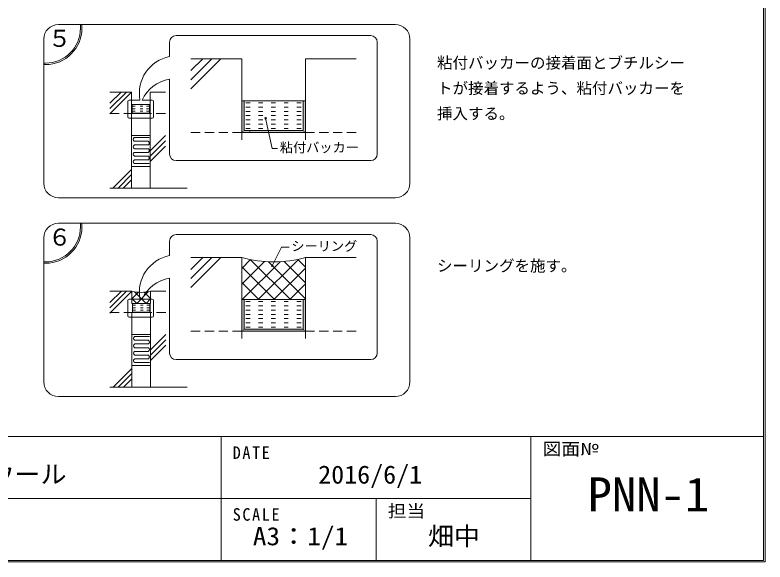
# Model space of a CAD drawing. Units: millimetres on the paper. Extents: x -202 to 198, y -129 to 148.
# Drawn here: x 101.7 to 198.5, y -129 to -58.4 of the extents above; entities that cross this region are included whole.
import ezdxf
from ezdxf.enums import TextEntityAlignment as Align

# ---------------------------------------------------------------- set-up
doc = ezdxf.new("R2010")
doc.units = ezdxf.units.MM
doc.header["$PDMODE"] = 32
doc.header["$PDSIZE"] = 0.2
doc.linetypes.add('DASHED1', pattern=[1.8, 1.2, -0.6])
doc.layers.add('1-0_作業なう', color=7, linetype='Continuous', lineweight=9)
doc.styles.add('ＭＳ ゴシック', font='')
doc.styles.get('ＭＳ ゴシック').set_extended_font_data('MS Gothic')

msp = doc.modelspace()

# ---------------------------------------------------------------- linework, layer by layer
at = {"layer": '1-0_作業なう'}
for p, q in [((198.252, 148.207), (198.252, -128.793)), ((198.252, 148.207), (198.252, -128.793)), ((198.452, -128.993), (198.452, 148.407)), ((198.452, -128.993), (198.452, 148.407)), ((107.26, -59.656), (150.744, -59.656)), ((110.111, -60.136), (110.111, -59.656)), ((110.291, -60.136), (110.291, -59.656)), ((105.377, -61.54), (105.377, -80.126)), ((121.606, -61.924), (121.606, -63.792)), ((122.454, -61.077), (147.561, -61.077)), ((148.408, -61.924), (148.408, -76.366)), ((152.627, -61.54), (152.627, -80.126)), ((105.611, -64.636), (105.377, -64.636)), ((105.611, -64.816), (105.377, -64.816)), ((124.347, -64.09), (130.923, -64.09)), ((124.347, -67.956), (128.213, -64.09)), ((124.347, -66.792), (127.048, -64.09)), ((124.371, -65.603), (125.883, -64.09)), ((130.923, -64.09), (130.923, -73.582)), ((139.16, -64.09), (139.16, -73.582)), ((145.702, -64.09), (139.16, -64.09)), ((121.606, -66.723), (121.606, -76.366)), ((113.913, -68.381), (116.714, -68.381)), ((113.913, -69.816), (115.348, -68.381)), ((113.913, -70.496), (116.028, -68.381)), ((113.913, -71.175), (116.707, -68.381)), ((116.714, -68.381), (116.714, -71.149)), ((119.117, -68.381), (119.117, -71.149)), ((121.075, -68.381), (119.117, -68.381)), ((116.22, -69.549), (116.22, -71.573)), ((116.372, -69.397), (117.789, -69.397)), ((118.054, -69.397), (119.362, -69.397)), ((119.515, -69.549), (119.515, -71.573)), ((130.923, -69.514), (131.216, -69.514)), ((130.923, -73.582), (130.923, -69.514)), ((138.868, -69.514), (139.16, -69.514)), ((138.868, -69.514), (138.868, -73.311)), ((139.16, -73.582), (139.16, -69.514)), ((116.714, -69.963), (116.794, -69.963)), ((119.038, -69.963), (119.117, -69.963)), ((119.038, -69.963), (119.038, -71.07)), ((116.714, -71.149), (119.117, -71.149)), ((119.362, -71.725), (116.372, -71.725)), ((131.194, -73.311), (138.889, -73.311)), ((119.151, -75.904), (121.075, -73.98)), ((130.923, -73.582), (139.16, -73.582)), ((119.151, -76.584), (121.075, -74.659)), ((119.151, -77.263), (121.075, -75.339)), ((147.561, -77.213), (122.454, -77.213)), ((114.277, -80.778), (116.714, -78.341)), ((114.957, -80.778), (116.714, -79.02)), ((115.636, -80.778), (116.714, -79.7)), ((116.714, -80.778), (113.913, -80.778)), ((119.117, -80.778), (119.117, -80.768)), ((123.874, -80.778), (119.117, -80.778)), ((150.744, -82.009), (107.26, -82.009)), ((107.26, -85.293), (150.744, -85.293)), ((110.111, -85.772), (110.111, -85.293)), ((110.291, -85.772), (110.291, -85.293)), ((122.454, -86.75), (147.561, -86.75)), ((105.377, -87.176), (105.377, -105.762)), ((121.606, -87.597), (121.606, -89.465)), ((148.408, -87.597), (148.408, -102.039)), ((152.627, -87.176), (152.627, -105.762)), ((124.347, -89.727), (130.923, -89.727)), ((124.347, -92.428), (127.048, -89.727)), ((124.347, -93.593), (128.213, -89.727)), ((124.371, -91.239), (125.883, -89.727)), ((130.923, -89.727), (130.923, -99.218)), ((139.16, -89.727), (139.16, -99.218)), ((145.702, -89.727), (139.16, -89.727)), ((105.611, -90.272), (105.377, -90.272)), ((105.611, -90.452), (105.377, -90.452)), ((121.606, -92.396), (121.606, -102.039)), ((113.913, -94.054), (116.748, -94.054)), ((113.913, -96.203), (116.062, -94.054)), ((113.913, -95.523), (115.382, -94.054)), ((113.913, -96.882), (116.741, -94.054)), ((121.109, -94.054), (119.151, -94.054)), ((116.22, -95.223), (116.22, -97.246)), ((116.372, -95.07), (117.789, -95.07)), ((116.827, -95.636), (116.827, -96.743)), ((118.054, -95.07), (119.362, -95.07)), ((119.072, -95.636), (119.072, -96.743)), ((119.072, -95.636), (119.072, -96.743)), ((119.515, -95.223), (119.515, -97.246)), ((130.923, -95.15), (131.216, -95.15)), ((130.923, -99.218), (130.923, -95.15)), ((138.868, -95.15), (139.16, -95.15)), ((138.868, -95.15), (138.868, -98.947)), ((139.16, -99.218), (139.16, -95.15)), ((116.827, -96.743), (119.072, -96.743)), ((119.362, -97.398), (116.372, -97.398)), ((116.748, -96.823), (119.151, -96.823)), ((116.748, -96.823), (119.151, -96.823)), ((119.185, -101.577), (121.109, -99.653)), ((130.923, -99.218), (139.16, -99.218)), ((131.194, -98.947), (138.889, -98.947)), ((119.185, -102.257), (121.109, -100.332)), ((119.185, -102.936), (121.109, -101.012)), ((147.561, -102.886), (122.454, -102.886)), ((114.311, -106.451), (116.748, -104.014)), ((114.99, -106.451), (116.748, -104.693)), ((115.67, -106.451), (116.748, -105.373)), ((116.748, -106.451), (113.913, -106.451)), ((119.151, -106.451), (119.151, -106.441)), ((123.874, -106.451), (119.151, -106.451)), ((150.744, -107.646), (107.26, -107.646)), ((198.252, -112.793), (-201.748, -112.793)), ((198.252, -112.793), (-201.748, -112.793)), ((128.252, -112.793), (128.252, -128.793)), ((128.252, -112.793), (128.252, -128.793)), ((168.252, -112.793), (168.252, -128.793)), ((168.252, -112.793), (168.252, -128.793)), ((168.252, -120.793), (48.252, -120.793)), ((168.252, -120.793), (48.252, -120.793)), ((148.252, -120.793), (148.252, -128.793)), ((148.252, -120.793), (148.252, -128.793)), ((-201.948, -128.993), (198.452, -128.993)), ((-201.948, -128.993), (198.452, -128.993)), ((198.252, -128.793), (-201.748, -128.793)), ((198.252, -128.793), (-201.748, -128.793))]:
    msp.add_line(p, q, dxfattribs=at)
at = {"layer": '1-0_作業なう', "color": 3}
for p, q in [((138.889, -69.514), (131.216, -69.514)), ((131.194, -73.311), (138.889, -73.311)), ((116.827, -95.636), (116.827, -96.743)), ((116.827, -95.636), (116.827, -96.743)), ((119.072, -96.743), (119.072, -95.636)), ((138.889, -95.15), (131.216, -95.15)), ((116.827, -96.743), (119.072, -96.743)), ((131.194, -98.947), (138.889, -98.947))]:
    msp.add_line(p, q, dxfattribs=at)
at = {"layer": '1-0_作業なう', "color": 1}
for p, q in [((116.866, -70.195), (117.186, -70.195)), ((116.866, -70.516), (117.186, -70.516)), ((117.827, -70.195), (118.147, -70.195)), ((117.827, -70.516), (118.147, -70.516)), ((118.628, -70.195), (118.948, -70.195)), ((118.628, -70.516), (118.948, -70.516)), ((131.441, -69.761), (131.99, -69.761)), ((131.441, -70.31), (131.99, -70.31)), ((133.088, -69.761), (133.638, -69.761)), ((133.088, -70.31), (133.638, -70.31)), ((134.736, -69.761), (135.285, -69.761)), ((134.736, -70.31), (135.285, -70.31)), ((136.383, -69.761), (136.933, -69.761)), ((136.383, -70.31), (136.933, -70.31)), ((138.031, -69.761), (138.58, -69.761)), ((138.031, -70.31), (138.58, -70.31)), ((116.866, -70.836), (117.186, -70.836)), ((117.827, -70.836), (118.147, -70.836)), ((118.628, -70.836), (118.788, -70.836)), ((118.788, -70.836), (118.948, -70.836)), ((131.441, -70.859), (131.99, -70.859)), ((131.441, -71.409), (131.99, -71.409)), ((133.088, -70.859), (133.638, -70.859)), ((133.088, -71.409), (133.638, -71.409)), ((134.736, -70.859), (135.285, -70.859)), ((134.736, -71.409), (135.285, -71.409)), ((136.383, -70.859), (136.933, -70.859)), ((136.383, -71.409), (136.933, -71.409)), ((138.031, -70.859), (138.58, -70.859)), ((138.031, -71.409), (138.58, -71.409)), ((131.441, -71.958), (131.99, -71.958)), ((131.441, -72.507), (131.99, -72.507)), ((133.088, -71.958), (133.638, -71.958)), ((133.088, -72.507), (133.638, -72.507)), ((134.736, -71.958), (135.285, -71.958)), ((134.736, -72.507), (135.285, -72.507)), ((136.383, -71.958), (136.933, -71.958)), ((136.383, -72.507), (136.933, -72.507)), ((138.031, -71.958), (138.58, -71.958)), ((138.031, -72.507), (138.58, -72.507)), ((131.441, -73.056), (131.99, -73.056)), ((133.088, -73.056), (133.638, -73.056)), ((134.736, -73.056), (135.285, -73.056)), ((136.383, -73.056), (136.933, -73.056)), ((138.031, -73.056), (138.58, -73.056)), ((118.991, -74.23), (117.099, -74.23)), ((118.8, -74.711), (117.099, -74.711)), ((118.8, -75.191), (117.099, -75.191)), ((118.8, -75.672), (117.099, -75.672)), ((118.8, -76.152), (117.099, -76.152)), ((118.8, -76.633), (117.099, -76.633)), ((118.8, -77.113), (117.099, -77.113)), ((118.991, -77.594), (117.069, -77.594)), ((130.923, -91.113), (132.046, -89.99)), ((132.062, -89.993), (137.219, -95.15)), ((133.032, -95.15), (138.23, -89.952)), ((138.179, -89.963), (139.16, -90.944)), ((130.923, -93.162), (133.85, -90.235)), ((130.923, -90.903), (135.17, -95.15)), ((130.983, -95.15), (135.875, -90.258)), ((134.385, -90.266), (139.16, -95.042)), ((136.39, -90.222), (139.16, -92.993)), ((135.081, -95.15), (139.16, -91.071)), ((130.923, -92.952), (133.121, -95.15)), ((137.13, -95.15), (139.16, -93.12)), ((116.748, -94.054), (116.748, -95.636)), ((116.748, -95.051), (117.599, -94.201)), ((117.074, -94.13), (118.58, -95.636)), ((117.366, -95.636), (118.884, -94.118)), ((118.344, -94.197), (119.151, -95.004)), ((119.151, -94.054), (119.151, -95.636)), ((116.748, -95.007), (117.377, -95.636)), ((116.748, -95.608), (116.776, -95.636)), ((116.748, -95.636), (119.151, -95.636)), ((118.569, -95.636), (119.151, -95.054)), ((130.923, -95.001), (131.072, -95.15)), ((130.952, -95.15), (139.138, -95.15)), ((131.441, -95.397), (131.99, -95.397)), ((133.088, -95.397), (133.638, -95.397)), ((134.736, -95.397), (135.285, -95.397)), ((136.383, -95.397), (136.933, -95.397)), ((138.031, -95.397), (138.58, -95.397)), ((116.9, -95.868), (117.22, -95.868)), ((116.9, -96.189), (117.22, -96.189)), ((116.9, -96.509), (117.22, -96.509)), ((117.861, -95.868), (118.181, -95.868)), ((117.861, -96.189), (118.181, -96.189)), ((117.861, -96.509), (118.181, -96.509)), ((118.661, -95.868), (118.982, -95.868)), ((118.661, -96.189), (118.982, -96.189)), ((118.661, -96.509), (118.822, -96.509)), ((118.822, -96.509), (118.982, -96.509)), ((131.441, -95.947), (131.99, -95.947)), ((131.441, -96.496), (131.99, -96.496)), ((133.088, -95.947), (133.638, -95.947)), ((133.088, -96.496), (133.638, -96.496)), ((134.736, -95.947), (135.285, -95.947)), ((134.736, -96.496), (135.285, -96.496)), ((136.383, -95.947), (136.933, -95.947)), ((136.383, -96.496), (136.933, -96.496)), ((138.031, -95.947), (138.58, -95.947)), ((138.031, -96.496), (138.58, -96.496)), ((131.441, -97.045), (131.99, -97.045)), ((131.441, -97.594), (131.99, -97.594)), ((133.088, -97.045), (133.638, -97.045)), ((133.088, -97.594), (133.638, -97.594)), ((134.736, -97.045), (135.285, -97.045)), ((134.736, -97.594), (135.285, -97.594)), ((136.383, -97.045), (136.933, -97.045)), ((136.383, -97.594), (136.933, -97.594)), ((138.031, -97.045), (138.58, -97.045)), ((138.031, -97.594), (138.58, -97.594)), ((131.441, -98.143), (131.99, -98.143)), ((131.441, -98.692), (131.99, -98.692)), ((133.088, -98.143), (133.638, -98.143)), ((133.088, -98.692), (133.638, -98.692)), ((134.736, -98.143), (135.285, -98.143)), ((134.736, -98.692), (135.285, -98.692)), ((136.383, -98.143), (136.933, -98.143)), ((136.383, -98.692), (136.933, -98.692)), ((138.031, -98.143), (138.58, -98.143)), ((138.031, -98.692), (138.58, -98.692)), ((119.025, -99.903), (117.133, -99.903)), ((118.834, -100.384), (117.133, -100.384)), ((118.834, -100.864), (117.133, -100.864)), ((118.834, -101.345), (117.133, -101.345)), ((118.834, -101.825), (117.133, -101.825)), ((118.834, -102.306), (117.133, -102.306)), ((119.025, -103.267), (117.103, -103.267)), ((118.834, -102.786), (117.133, -102.786))]:
    msp.add_line(p, q, dxfattribs=at)
at = {"layer": '1-0_作業なう', "linetype": 'DASHED1'}
for p, q in [((113.913, -71.149), (116.714, -71.149)), ((121.075, -71.149), (119.117, -71.149)), ((124.347, -73.582), (130.923, -73.582)), ((145.702, -73.582), (138.648, -73.582)), ((113.913, -96.823), (116.748, -96.823)), ((121.109, -96.823), (119.151, -96.823)), ((124.347, -99.218), (130.923, -99.218)), ((145.702, -99.218), (138.648, -99.218))]:
    msp.add_line(p, q, dxfattribs=at)
at = {"layer": '1-0_作業なう', "color": 2}
for p, q in [((116.714, -71.149), (116.714, -80.778)), ((119.117, -71.149), (119.117, -80.778)), ((116.714, -73.962), (119.117, -73.962)), ((130.923, -73.582), (130.923, -74.511)), ((139.16, -73.582), (139.16, -74.511)), ((116.714, -77.966), (119.117, -77.966)), ((116.714, -80.778), (119.171, -80.778)), ((116.748, -96.823), (116.748, -106.451)), ((116.748, -96.823), (119.151, -96.823)), ((119.151, -96.823), (119.151, -106.451)), ((116.748, -99.635), (119.151, -99.635)), ((130.923, -99.218), (130.923, -100.148)), ((130.923, -99.218), (139.16, -99.218)), ((139.16, -99.218), (139.16, -100.148)), ((116.748, -103.639), (119.151, -103.639)), ((116.748, -106.451), (119.205, -106.451))]:
    msp.add_line(p, q, dxfattribs=at)
at = {"layer": '1-0_作業なう', "color": 4}
for p, q in [((133.997, -71.752), (134.852, -75.657)), ((134.852, -75.657), (135.539, -75.657)), ((134.868, -90.771), (136.045, -88.383)), ((136.045, -88.383), (137.027, -88.383))]:
    msp.add_line(p, q, dxfattribs=at)
at = {"layer": '1-0_作業なう'}
for points in [[(131.216, -69.514), (131.216, -73.311), (138.868, -73.311)], [(116.794, -69.963), (116.794, -71.07), (119.038, -71.07)], [(116.827, -95.636), (116.827, -96.743), (119.072, -96.743)], [(131.216, -95.15), (131.216, -98.947), (138.868, -98.947)]]:
    msp.add_lwpolyline(points, dxfattribs=at)
at = {"layer": '1-0_作業なう', "color": 3}
msp.add_lwpolyline([(116.794, -71.07), (119.038, -71.07), (119.038, -69.963), (116.794, -69.963)], close=True, dxfattribs=at)
at = {"layer": '1-0_作業なう', "color": 4}
msp.add_lwpolyline([(131.95, -73.455), (131.962, -73.476), (131.975, -73.499)], dxfattribs=at)
at = {"layer": '1-0_作業なう', "color": 3}
msp.add_lwpolyline([(116.827, -96.743), (119.072, -96.743), (119.072, -95.636)], dxfattribs=at)
at = {"layer": '1-0_作業なう'}
for centre, radius, start, end in [((107.26, -61.54), 1.883, 90, 180), ((150.744, -61.54), 1.883, 0, 90), ((105.611, -60.136), 4.5, 270, 0), ((105.611, -60.136), 4.68, 270, 0), ((122.454, -61.924), 0.848, 90, 180), ((147.561, -61.924), 0.848, 0, 90), ((122.52, -68.516), 4.812, 100.94224, 190.55079), ((122.397, -71.47), 4.812, 99.45319, 154.48453), ((116.372, -69.549), 0.152, 90, 180), ((119.362, -69.549), 0.152, 0, 90), ((116.372, -71.573), 0.152, 180, 270), ((119.362, -71.573), 0.152, 270, 0), ((122.454, -76.366), 0.848, 180, 270), ((147.561, -76.366), 0.848, 270, 0), ((107.26, -80.126), 1.883, 180, 270), ((150.744, -80.126), 1.883, 270, 0), ((107.26, -87.176), 1.883, 90, 180), ((105.611, -85.772), 4.5, 270, 0), ((105.611, -85.772), 4.68, 270, 0), ((150.744, -87.176), 1.883, 0, 90), ((122.454, -87.597), 0.848, 90, 180), ((147.561, -87.597), 0.848, 0, 90), ((122.52, -94.189), 4.812, 100.94224, 190.55079), ((122.397, -97.143), 4.812, 99.45319, 154.48453), ((116.372, -95.223), 0.152, 90, 180), ((119.362, -95.223), 0.152, 0, 90), ((116.372, -97.246), 0.152, 180, 270), ((119.362, -97.246), 0.152, 270, 0), ((122.454, -102.039), 0.848, 180, 270), ((147.561, -102.039), 0.848, 270, 0), ((107.26, -105.762), 1.883, 180, 270), ((150.744, -105.762), 1.883, 270, 0)]:
    msp.add_arc(centre, radius, start, end, dxfattribs=at)
at = {"layer": '1-0_作業なう', "color": 1}
for centre, radius, start, end in [((117.169, -74.47), 0.26, 121.95275, 238.04725), ((117.099, -74.358), 0.128, 90, 121.95275), ((117.169, -75.431), 0.26, 121.95275, 238.04725), ((117.099, -74.582), 0.128, 238.04725, 270), ((117.099, -75.319), 0.128, 90, 121.95275), ((118.8, -74.839), 0.128, 58.04725, 90), ((118.8, -75.063), 0.128, 270, 301.95275), ((118.73, -74.951), 0.26, 301.95275, 58.04725), ((117.169, -76.392), 0.26, 121.95275, 238.04725), ((117.099, -75.544), 0.128, 238.04725, 270), ((117.099, -76.28), 0.128, 90, 121.95275), ((118.8, -75.8), 0.128, 58.04725, 90), ((118.8, -76.024), 0.128, 270, 301.95275), ((118.73, -75.912), 0.26, 301.95275, 58.04725), ((117.169, -77.353), 0.26, 121.95275, 247.38014), ((117.099, -76.505), 0.128, 238.04725, 270), ((117.099, -77.241), 0.128, 90, 121.95275), ((118.8, -76.761), 0.128, 58.04725, 90), ((118.8, -76.985), 0.128, 270, 301.95275), ((118.73, -76.873), 0.26, 301.95275, 58.04725), ((135.045, -74.659), 15.621, 254.69805, 285.30195), ((117.95, -89.629), 4.585, 254.81071, 285.18929), ((117.203, -100.143), 0.26, 121.95275, 238.04725), ((117.133, -100.031), 0.128, 90, 121.95275), ((117.133, -100.256), 0.128, 238.04725, 270), ((118.834, -100.512), 0.128, 58.04725, 90), ((118.764, -100.624), 0.26, 301.95275, 58.04725), ((117.203, -101.104), 0.26, 121.95275, 238.04725), ((117.133, -100.992), 0.128, 90, 121.95275), ((117.133, -101.217), 0.128, 238.04725, 270), ((118.834, -100.736), 0.128, 270, 301.95275), ((118.834, -101.473), 0.128, 58.04725, 90), ((118.764, -101.585), 0.26, 301.95275, 58.04725), ((117.203, -102.065), 0.26, 121.95275, 238.04725), ((117.133, -101.953), 0.128, 90, 121.95275), ((117.133, -102.178), 0.128, 238.04725, 270), ((118.834, -101.697), 0.128, 270, 301.95275), ((118.834, -102.434), 0.128, 58.04725, 90), ((118.764, -102.546), 0.26, 301.95275, 58.04725), ((117.203, -103.027), 0.26, 121.95275, 247.38014), ((117.133, -102.914), 0.128, 90, 121.95275), ((118.834, -102.658), 0.128, 270, 301.95275)]:
    msp.add_arc(centre, radius, start, end, dxfattribs=at)
at = {"layer": '1-0_作業なう', "color": 4}
for p in [(133.997, -71.752), (134.868, -90.771)]:
    msp.add_point(p, dxfattribs=at)
at = {"layer": '1-0_作業なう', "color": 9}
for points in [[(131.216, -69.514), (130.923, -69.514), (130.923, -73.582)], [(131.216, -73.311), (131.216, -69.514), (130.923, -73.582)], [(139.16, -73.582), (139.16, -69.514), (138.868, -69.514)], [(138.868, -73.311), (139.16, -73.582), (138.868, -69.514)], [(116.794, -69.963), (116.714, -69.963), (116.714, -71.149)], [(116.714, -71.149), (116.794, -71.07), (116.794, -69.963)], [(119.117, -71.149), (119.117, -69.963), (119.038, -69.963)], [(119.117, -71.149), (119.038, -69.963), (119.038, -71.07)], [(116.714, -71.149), (119.117, -71.149), (116.794, -71.07)], [(119.117, -71.149), (119.038, -71.07), (116.794, -71.07)], [(131.383, -73.311), (130.923, -73.582), (139.16, -73.582)], [(131.216, -73.311), (130.923, -73.582), (131.383, -73.311)], [(139.16, -73.582), (138.671, -73.311), (131.383, -73.311)], [(138.868, -73.311), (138.671, -73.311), (139.16, -73.582)], [(131.216, -95.15), (130.923, -95.15), (130.923, -99.218)], [(131.216, -98.947), (131.216, -95.15), (130.923, -99.218)], [(139.16, -99.218), (139.16, -95.15), (138.868, -95.15)], [(138.868, -98.947), (139.16, -99.218), (138.868, -95.15)], [(131.383, -98.947), (130.923, -99.218), (139.16, -99.218)], [(131.216, -98.947), (130.923, -99.218), (131.383, -98.947)], [(139.16, -99.218), (138.671, -98.947), (131.383, -98.947)], [(138.868, -98.947), (138.671, -98.947), (139.16, -99.218)]]:
    msp.add_solid(points, dxfattribs=at)
at = {"layer": '1-0_作業なう', "color": 8}
for points in [[(116.827, -95.636), (116.748, -95.636), (116.748, -96.823)], [(116.827, -96.743), (116.827, -95.636), (116.748, -96.823)], [(119.151, -95.636), (119.072, -95.636), (119.072, -96.743)], [(119.151, -96.823), (119.151, -95.636), (119.072, -96.743)], [(116.827, -96.743), (116.748, -96.823), (119.151, -96.823)], [(119.151, -96.823), (119.072, -96.743), (116.827, -96.743)]]:
    msp.add_solid(points, dxfattribs=at)

# ---------------------------------------------------------------- texts
at = {"layer": '1-0_作業なう', "style": 'ＭＳ ゴシック'}
for s, height, p in [('５', 2.199, (105.921, -63.2)), ('粘付バッカーの接着面とブチルシー', 1.466, (156.127, -65.769)), ('トが接着するよう、粘付バッカーを', 1.466, (156.127, -69.042)), ('挿入する。', 1.466, (156.127, -72.315)), ('粘付バッカー', 1.246, (135.839, -76.507)), ('６', 2.199, (105.921, -88.837)), ('シーリング', 1.246, (137.327, -89.233)), ('シーリングを施す。', 1.466, (156.127, -91.951))]:
    msp.add_text(s, height=height, dxfattribs=at).set_placement(p, align=Align.BOTTOM_LEFT)
at = {"layer": '1-0_作業なう', "style": 'ＭＳ ゴシック', "width": 1.1}
for s, p in [('図面№', (169.752, -115.693)), ('担当', (149.752, -123.693)), ('担当', (149.752, -123.693))]:
    msp.add_text(s, height=1.613, dxfattribs=at).set_placement(p, align=Align.BOTTOM_LEFT)
at = {"layer": '1-0_作業なう', "color": 2, "style": 'ＭＳ ゴシック'}
for s, height, width, p in [('ＮＮソフトロックウール', 2.346, 1.05, (71.352, -119.543)), ('2016/6/1', 2.346, 1.05, (140.791, -119.593)), ('PNN-1', 4.399, 1.05, (175.552, -123.793)), ('A3：1/1', 2.346, 1.1, (132.352, -127.543)), ('A3：1/1', 2.346, 1.1, (132.352, -127.543)), ('畑中', 2.346, 1.05, (154.952, -127.543))]:
    msp.add_text(s, height=height, dxfattribs=dict(at, width=width)).set_placement(p, align=Align.BOTTOM_LEFT)
at = {"layer": '1-0_作業なう', "char_height": 1.613, "attachment_point": 7, "style": 'ＭＳ ゴシック'}
for s, insert in [('\\T1.2;\\W0.95;DATE', (129.752, -115.693)), ('\\T1.2;\\W0.95;SCALE', (129.752, -123.693)), ('\\T1.2;\\W0.95;SCALE', (129.752, -123.693))]:
    msp.add_mtext(s, dxfattribs=dict(at, insert=insert))

doc.saveas('drawing.dxf')
